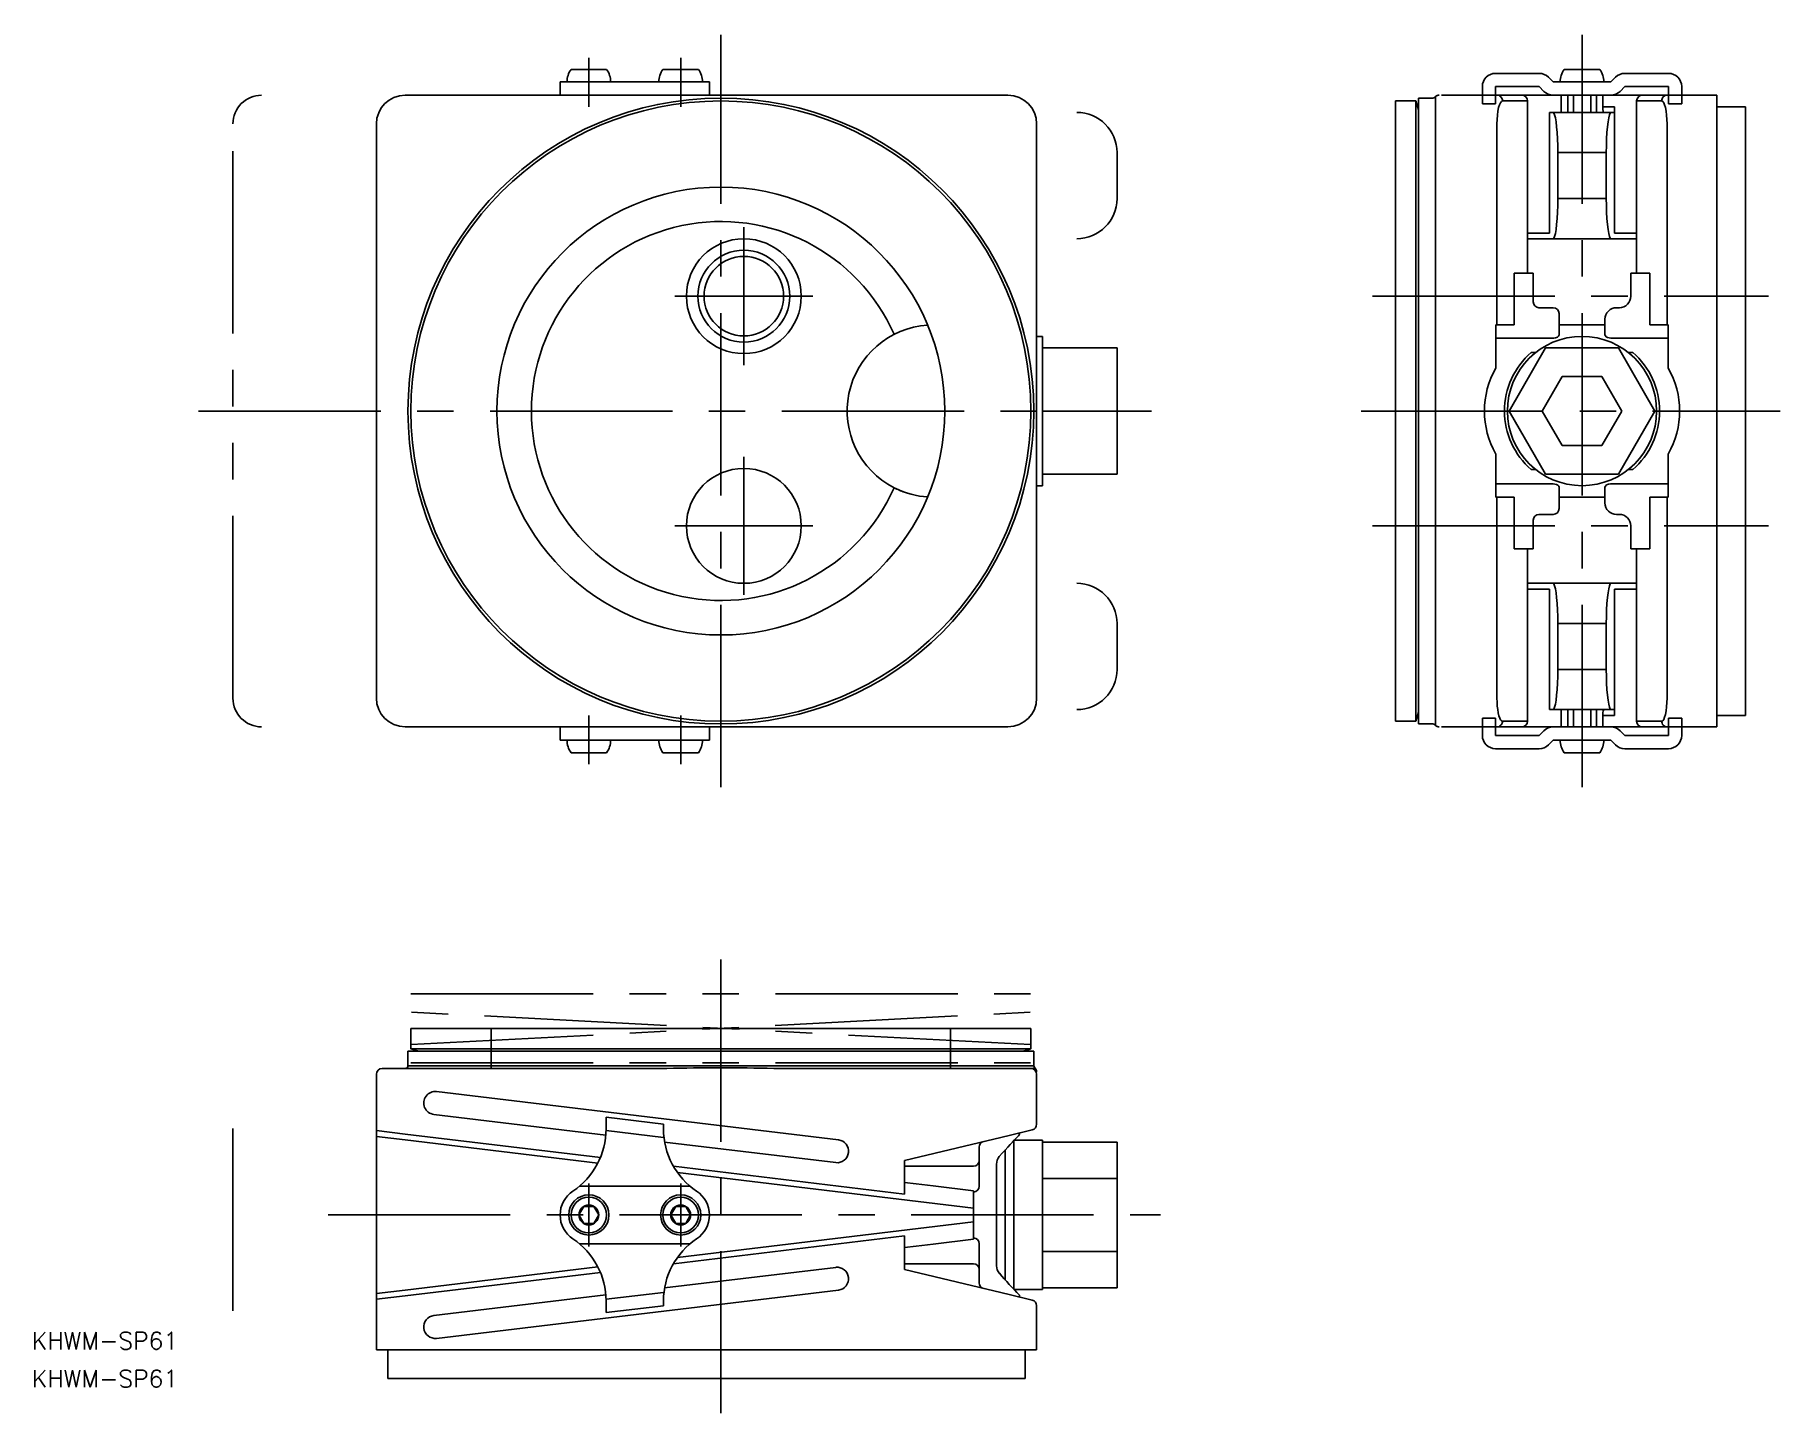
# Model space of a CAD drawing. Extents: x -119 to 185, y -175 to 65.
import ezdxf

# ---------------------------------------------------------------- set-up
doc = ezdxf.new("R2010")
doc.units = 0
for name, pattern in [('CENTER', [50.8, 31.75, -6.35, 6.35, -6.35]), ('DASHED', [19.05, 12.7, -6.35]), ('PHANTOM', [63.5, 31.75, -6.35, 6.35, -6.35, 6.35, -6.35])]:
    doc.linetypes.add(name, pattern=pattern)
doc.layers.get('0').update_dxf_attribs({"linetype": 'CONTINUOUS'})
doc.layers.add('CENTER', color=1, linetype='CENTER')
doc.styles.get("Standard").update_dxf_attribs({"font": 'txt.shx', "height": 3, "bigfont": 'bigfont.shx'})

# ---------------------------------------------------------------- blocks, each defined once
blk = doc.blocks.new('*U25')
at = {"color": 7, "linetype": 'CONTINUOUS'}
blk.add_text('KHWM-SP61', height=3, dxfattribs=at).set_placement((-120, -163.4))
blk = doc.blocks.new('*U26')
at = {"color": 7, "linetype": 'CONTINUOUS'}
blk.add_text('KHWM-SP61', height=3, dxfattribs=at).set_placement((-120, -170))

msp = doc.modelspace()

# ---------------------------------------------------------------- linework, layer by layer
at = {"color": 7, "linetype": 'CONTINUOUS'}
for p, q in [((-26.1, 59.5), (-19.9, 59.5)), ((-10.1, 59.5), (-3.9, 59.5)), ((134.94, 58.8), (142.55, 58.8)), ((144.17, 58.13), (145, 57.3)), ((146.9, 59.5), (153.1, 59.5)), ((155.83, 58.13), (155, 57.3)), ((165.06, 58.8), (157.45, 58.8)), ((-55, 55), (16.62, 55)), ((-28, 57.3), (-28, 55)), ((-28, 57.3), (-2, 57.3)), ((-2, 55), (-2, 57.3)), ((16.62, 55), (50, 55)), ((124.37, 54.66), (124.45, 54.74)), ((124.45, 54.74), (124.54, 54.81)), ((124.5, 50), (124.5, 54.78)), ((124.54, 54.81), (124.63, 54.87)), ((124.63, 54.87), (124.73, 54.92)), ((124.73, 54.92), (124.84, 54.96)), ((124.84, 54.96), (124.94, 54.98)), ((124.94, 54.98), (125.06, 55)), ((125.06, 55), (125.13, 55)), ((125.5, 55), (135.17, 55)), ((132.64, 56.5), (132.64, 55)), ((134.94, 56.5), (134.94, 55)), ((134.94, 56.5), (142.55, 56.5)), ((135.17, 55), (139.47, 55)), ((139.47, 55), (135.17, 55)), ((135.36, 54.98), (135.17, 55)), ((135.54, 54.92), (135.36, 54.98)), ((135.71, 54.83), (135.54, 54.92)), ((135.86, 54.71), (135.71, 54.83)), ((140.5, 55), (136.2, 55)), ((146.35, 55), (139.47, 55)), ((146.35, 55), (139.47, 55)), ((145.35, 55), (140.5, 55)), ((142.55, 56.5), (143.37, 55.67)), ((145, 57.3), (150, 57.3)), ((145, 55), (150, 55)), ((145.8, 55), (145.35, 55)), ((145.8, 55), (154.2, 55)), ((146.35, 52), (146.35, 55)), ((146.35, 55), (147.5, 55)), ((153.57, 57.3), (146.43, 57.3)), ((147.5, 52), (147.5, 55)), ((148.49, 55), (147.5, 55)), ((148.49, 55), (148.49, 52)), ((148.49, 55), (151.51, 55)), ((155, 57.3), (150, 57.3)), ((155, 55), (150, 55)), ((151.51, 52), (151.51, 55)), ((152.5, 55), (151.51, 55)), ((152.5, 55), (152.5, 52)), ((152.5, 55), (153.65, 55)), ((160.53, 55), (153.65, 55)), ((153.65, 53), (153.65, 55)), ((160.53, 55), (153.65, 55)), ((154.65, 55), (154.2, 55)), ((157.45, 56.5), (156.63, 55.67)), ((165.06, 56.5), (157.45, 56.5)), ((160.53, 55), (164.83, 55)), ((164.83, 55), (160.53, 55)), ((164.29, 54.83), (164.14, 54.71)), ((164.46, 54.92), (164.29, 54.83)), ((164.64, 54.98), (164.46, 54.92)), ((164.83, 55), (164.64, 54.98)), ((164.83, 55), (173.5, 55)), ((165.06, 56.5), (165.06, 55)), ((167.36, 56.5), (167.36, 55)), ((173.5, 55), (173.5, 50)), ((117.5, -54), (117.5, 54)), ((121.07, 54), (117.5, 54)), ((121.07, -54), (121.07, 54)), ((121.5, -54.5), (121.5, 54.5)), ((124, 54.5), (121.5, 54.5)), ((124.37, 54.66), (124.37, 54.66)), ((135.34, 52.22), (135.26, 51.53)), ((135.46, 52.83), (135.34, 52.22)), ((135.61, 53.33), (135.46, 52.83)), ((135.77, 53.69), (135.61, 53.33)), ((135.95, 53.92), (135.77, 53.69)), ((135.98, 54.56), (135.86, 54.71)), ((136.14, 54), (135.95, 53.92)), ((136.07, 54.38), (135.98, 54.56)), ((136.12, 54.19), (136.07, 54.38)), ((136.14, 54), (136.12, 54.19)), ((140.5, 54), (136.14, 54)), ((140.5, 31), (140.5, 54)), ((144.34, 31), (144.34, 52)), ((144.58, 52), (144.34, 52)), ((144.94, 52), (144.58, 52)), ((144.94, 52), (155.06, 52)), ((145.08, 51.89), (144.94, 52)), ((145.22, 51.58), (145.08, 51.89)), ((153.65, 53), (155.66, 53)), ((154.92, 51.89), (154.78, 51.58)), ((155.06, 52), (154.92, 51.89)), ((155.42, 52), (155.06, 52)), ((155.66, 52), (155.42, 52)), ((155.66, 31), (155.66, 53)), ((159.5, 31), (159.5, 54)), ((163.86, 54), (159.5, 54)), ((163.88, 54.19), (163.86, 54)), ((164.05, 53.92), (163.86, 54)), ((163.93, 54.38), (163.88, 54.19)), ((164.02, 54.56), (163.93, 54.38)), ((164.14, 54.71), (164.02, 54.56)), ((164.23, 53.69), (164.05, 53.92)), ((164.39, 53.33), (164.23, 53.69)), ((164.54, 52.83), (164.39, 53.33)), ((164.66, 52.22), (164.54, 52.83)), ((164.74, 51.53), (164.66, 52.22)), ((173.5, 53), (178.5, 53)), ((178.5, -53), (178.5, 53)), ((-60, -50), (-60, 50)), ((55, 50), (55, 16.62)), ((124.5, 0), (124.5, 50)), ((135.2, 50.78), (135.18, 50)), ((135.18, 50), (135.18, 15)), ((135.26, 51.53), (135.2, 50.78)), ((145.36, 51.06), (145.22, 51.58)), ((145.47, 50.36), (145.36, 51.06)), ((145.58, 49.5), (145.47, 50.36)), ((145.66, 48.5), (145.58, 49.5)), ((154.42, 49.5), (154.34, 48.5)), ((154.53, 50.36), (154.42, 49.5)), ((154.64, 51.06), (154.53, 50.36)), ((154.78, 51.58), (154.64, 51.06)), ((164.8, 50.78), (164.74, 51.53)), ((164.82, 50), (164.8, 50.78)), ((164.82, 15), (164.82, 50)), ((173.5, -50), (173.5, 50)), ((145.72, 47.39), (145.66, 48.5)), ((145.76, 46.21), (145.72, 47.39)), ((145.77, 45), (145.76, 46.21)), ((154.24, 46.21), (154.23, 45)), ((154.28, 47.39), (154.24, 46.21)), ((154.34, 48.5), (154.28, 47.39)), ((154.23, 45), (145.77, 45)), ((145.77, 37), (145.77, 45)), ((154.23, 37), (154.23, 45)), ((145.76, 35.78), (145.77, 37)), ((145.77, 37), (154.23, 37)), ((154.23, 37), (154.24, 35.78)), ((145.58, 32.5), (145.66, 33.5)), ((145.66, 33.5), (145.72, 34.61)), ((145.72, 34.61), (145.76, 35.78)), ((154.24, 35.78), (154.28, 34.61)), ((154.28, 34.61), (154.34, 33.5)), ((154.34, 33.5), (154.42, 32.5)), ((144.34, 31), (140.5, 31)), ((140.5, 26), (140.5, 31)), ((145.08, 30.11), (145.22, 30.42)), ((145.22, 30.42), (145.36, 30.94)), ((145.36, 30.94), (145.47, 31.64)), ((145.47, 31.64), (145.58, 32.5)), ((154.42, 32.5), (154.53, 31.64)), ((154.53, 31.64), (154.64, 30.94)), ((154.64, 30.94), (154.78, 30.42)), ((154.78, 30.42), (154.92, 30.11)), ((155.66, 31), (159.5, 31)), ((159.5, 26), (159.5, 31)), ((144.94, 30), (140.5, 30)), ((144.94, 30), (145.08, 30.11)), ((155.06, 30), (144.94, 30)), ((154.92, 30.11), (155.06, 30)), ((159.5, 30), (155.06, 30)), ((140.5, 26), (140.5, 25)), ((140.5, 24), (140.5, 25)), ((159.5, 25), (159.5, 26)), ((159.5, 25), (159.5, 24)), ((138.18, 24), (138.18, 15)), ((140.5, 24), (138.18, 24)), ((141.5, 24), (140.5, 24)), ((141.5, 24), (141.5, 19)), ((158.5, 20), (158.5, 24)), ((159.5, 24), (158.5, 24)), ((161.82, 24), (159.5, 24)), ((161.82, 15), (161.82, 24)), ((55, 16.62), (55, 0)), ((142.5, 18), (145, 18)), ((146, 17), (146, 13.27)), ((154, 13.27), (154, 16)), ((156, 18), (156.5, 18)), ((56, 13), (55, 13)), ((56, -13), (56, 13)), ((135, 7.48), (135, 15)), ((137.21, 15), (135, 15)), ((135, 12.69), (145, 12.69)), ((136, 15), (137.21, 15)), ((138.18, 15), (137.21, 15)), ((145.07, 12.69), (145, 12.69)), ((145.4, 12.74), (145.07, 12.69)), ((145.72, 12.87), (145.4, 12.74)), ((145.93, 13.06), (145.72, 12.87)), ((146, 13.27), (145.93, 13.06)), ((154, 15), (146, 15)), ((154.06, 13.08), (154, 13.27)), ((154.23, 12.91), (154.06, 13.08)), ((154.44, 12.79), (154.23, 12.91)), ((154.71, 12.72), (154.44, 12.79)), ((155, 12.69), (154.71, 12.72)), ((155, 12.69), (165, 12.69)), ((162.79, 15), (161.82, 15)), ((162.79, 15), (164.82, 15)), ((165, 15), (164.82, 15)), ((165, 15), (165, 7.48)), ((56, -11), (56, 11)), ((69, 11), (56, 11)), ((69, 11), (69, 0)), ((143.65, 11), (137.3, 0)), ((141.15, 10.2), (141.94, 10.2)), ((156.35, 11), (143.65, 11)), ((162.7, 0), (156.35, 11)), ((158.06, 10.2), (158.85, 10.2)), ((143.07, 0), (146.54, 6)), ((146.54, 6), (153.46, 6)), ((156.93, 0), (153.46, 6)), ((55, 0), (55, -50)), ((69, 0), (56, 0)), ((69, 0), (69, -11)), ((124.5, 0), (124.5, -50)), ((137.3, 0), (143.65, -11)), ((143.07, 0), (146.54, -6)), ((156.93, 0), (153.46, -6)), ((156.35, -11), (162.7, 0)), ((173.5, 0), (172.87, 0)), ((173.5, 0), (173.5, 0)), ((146.54, -6), (153.46, -6)), ((135, -15), (135, -7.48)), ((165, -7.48), (165, -15)), ((69, -11), (56, -11)), ((141.94, -10.2), (141.15, -10.2)), ((143.65, -11), (156.35, -11)), ((158.85, -10.2), (158.06, -10.2)), ((55, -13), (56, -13)), ((145, -12.69), (135, -12.69)), ((135, -15), (138.18, -15)), ((135.18, -15), (135.18, -50)), ((137.21, -15), (136, -15)), ((138.18, -24), (138.18, -15)), ((145, -12.69), (145.29, -12.72)), ((145.29, -12.72), (145.56, -12.79)), ((145.56, -12.79), (145.77, -12.91)), ((145.77, -12.91), (145.94, -13.08)), ((145.94, -13.08), (146, -13.27)), ((146, -13.27), (146, -17)), ((146, -15), (154, -15)), ((154, -13.27), (154.07, -13.06)), ((154, -16), (154, -13.27)), ((154.07, -13.06), (154.28, -12.88)), ((154.28, -12.88), (154.6, -12.74)), ((154.6, -12.74), (154.93, -12.69)), ((154.93, -12.69), (155, -12.69)), ((165, -12.69), (155, -12.69)), ((161.82, -24), (161.82, -15)), ((161.82, -15), (162.79, -15)), ((164.82, -15), (162.79, -15)), ((164.82, -50), (164.82, -15)), ((164.82, -15), (165, -15)), ((145, -18), (142.5, -18)), ((156.5, -18), (156, -18)), ((141.5, -19), (141.5, -24)), ((158.5, -24), (158.5, -20)), ((138.18, -24), (140.5, -24)), ((140.5, -25), (140.5, -24)), ((140.5, -24), (141.5, -24)), ((158.5, -24), (159.5, -24)), ((159.5, -25), (159.5, -24)), ((159.5, -24), (161.82, -24)), ((140.5, -25), (140.5, -26)), ((140.5, -31), (140.5, -26)), ((159.5, -26), (159.5, -25)), ((159.5, -31), (159.5, -26)), ((140.5, -30), (144.94, -30)), ((144.94, -30), (155.06, -30)), ((145.08, -30.11), (144.94, -30)), ((145.22, -30.42), (145.08, -30.11)), ((154.92, -30.11), (154.78, -30.42)), ((155.06, -30), (154.92, -30.11)), ((155.06, -30), (159.5, -30)), ((140.5, -54), (140.5, -31)), ((144.34, -31), (140.5, -31)), ((144.34, -52), (144.34, -31)), ((145.36, -30.94), (145.22, -30.42)), ((145.47, -31.64), (145.36, -30.94)), ((145.58, -32.5), (145.47, -31.64)), ((145.66, -33.5), (145.58, -32.5)), ((154.42, -32.5), (154.34, -33.5)), ((154.53, -31.64), (154.42, -32.5)), ((154.64, -30.94), (154.53, -31.64)), ((154.78, -30.42), (154.64, -30.94)), ((155.66, -53), (155.66, -31)), ((159.5, -31), (155.66, -31)), ((159.5, -54), (159.5, -31)), ((145.72, -34.61), (145.66, -33.5)), ((145.76, -35.79), (145.72, -34.61)), ((145.77, -37), (145.76, -35.79)), ((154.24, -35.79), (154.23, -37)), ((154.28, -34.61), (154.24, -35.79)), ((154.34, -33.5), (154.28, -34.61)), ((145.77, -37), (145.77, -45)), ((154.23, -37), (145.77, -37)), ((154.23, -37), (154.23, -45)), ((145.76, -46.22), (145.77, -45)), ((145.77, -45), (154.23, -45)), ((154.23, -45), (154.24, -46.22)), ((145.58, -49.5), (145.66, -48.5)), ((145.66, -48.5), (145.72, -47.39)), ((145.72, -47.39), (145.76, -46.22)), ((154.24, -46.22), (154.28, -47.39)), ((154.28, -47.39), (154.34, -48.5)), ((154.34, -48.5), (154.42, -49.5)), ((124.5, -50), (124.5, -54.78)), ((135.18, -50), (135.2, -50.7)), ((135.2, -50.7), (135.24, -51.37)), ((135.24, -51.37), (135.31, -52)), ((145.08, -51.89), (145.22, -51.58)), ((145.22, -51.58), (145.36, -51.06)), ((145.36, -51.06), (145.47, -50.36)), ((145.47, -50.36), (145.58, -49.5)), ((154.42, -49.5), (154.53, -50.36)), ((154.53, -50.36), (154.64, -51.06)), ((154.64, -51.06), (154.78, -51.58)), ((154.78, -51.58), (154.92, -51.89)), ((164.66, -52.22), (164.74, -51.53)), ((164.74, -51.53), (164.8, -50.78)), ((164.8, -50.78), (164.82, -50)), ((173.5, -50), (173.5, -55)), ((117.5, -54), (121.07, -54)), ((121.5, -54.5), (124, -54.5)), ((124.45, -54.74), (124.37, -54.66)), ((135.31, -52), (135.41, -52.57)), ((135.41, -52.57), (135.53, -53.06)), ((135.53, -53.06), (135.66, -53.46)), ((135.66, -53.46), (135.81, -53.76)), ((135.86, -54.71), (135.71, -54.83)), ((135.81, -53.76), (135.97, -53.94)), ((135.98, -54.56), (135.86, -54.71)), ((135.97, -53.94), (136.14, -54)), ((136.07, -54.38), (135.98, -54.56)), ((136.12, -54.2), (136.07, -54.38)), ((136.14, -54), (136.12, -54.2)), ((136.14, -54), (140.5, -54)), ((144.34, -52), (144.58, -52)), ((144.58, -52), (144.94, -52)), ((144.94, -52), (145.08, -51.89)), ((155.06, -52), (144.94, -52)), ((146.35, -52), (146.35, -55)), ((147.5, -55), (147.5, -52)), ((148.49, -52), (148.49, -55)), ((151.51, -55), (151.51, -52)), ((152.5, -52), (152.5, -55)), ((153.65, -53), (153.65, -55)), ((155.66, -53), (153.65, -53)), ((154.92, -51.89), (155.06, -52)), ((155.06, -52), (155.42, -52)), ((155.42, -52), (155.66, -52)), ((159.5, -54), (163.86, -54)), ((163.86, -54), (164.05, -53.92)), ((163.88, -54.2), (163.86, -54)), ((163.93, -54.38), (163.88, -54.2)), ((164.02, -54.56), (163.93, -54.38)), ((164.14, -54.71), (164.02, -54.56)), ((164.05, -53.92), (164.23, -53.7)), ((164.29, -54.83), (164.14, -54.71)), ((164.23, -53.7), (164.39, -53.33)), ((164.39, -53.33), (164.54, -52.83)), ((164.54, -52.83), (164.66, -52.22)), ((173.5, -53), (178.5, -53)), ((50, -55), (-55, -55)), ((-28, -57.3), (-28, -55)), ((-28, -57.3), (-2, -57.3)), ((-2, -55), (-2, -57.3)), ((124.54, -54.81), (124.45, -54.74)), ((124.63, -54.87), (124.54, -54.81)), ((124.73, -54.92), (124.63, -54.87)), ((124.84, -54.96), (124.73, -54.92)), ((124.94, -54.98), (124.84, -54.96)), ((125.06, -55), (124.94, -54.98)), ((125.13, -55), (125.06, -55)), ((135.17, -55), (125.5, -55)), ((132.64, -56.5), (132.64, -55)), ((134.94, -56.5), (134.94, -55)), ((134.94, -56.5), (142.55, -56.5)), ((135.36, -54.98), (135.17, -55)), ((139.47, -55), (135.17, -55)), ((135.54, -54.92), (135.36, -54.98)), ((135.71, -54.83), (135.54, -54.92)), ((140.5, -55), (136.2, -55)), ((146.35, -55), (139.47, -55)), ((145.35, -55), (140.5, -55)), ((142.55, -56.5), (143.37, -55.67)), ((144.17, -58.13), (145, -57.3)), ((145, -55), (150, -55)), ((145, -57.3), (150, -57.3)), ((145.8, -55), (145.35, -55)), ((145.8, -55), (154.2, -55)), ((146.35, -55), (147.5, -55)), ((153.57, -57.3), (146.43, -57.3)), ((148.49, -55), (147.5, -55)), ((148.49, -55), (151.51, -55)), ((155, -55), (150, -55)), ((155, -57.3), (150, -57.3)), ((152.5, -55), (151.51, -55)), ((152.5, -55), (153.65, -55)), ((160.53, -55), (153.65, -55)), ((154.65, -55), (154.2, -55)), ((155.83, -58.13), (155, -57.3)), ((157.45, -56.5), (156.63, -55.67)), ((165.06, -56.5), (157.45, -56.5)), ((164.83, -55), (160.53, -55)), ((164.46, -54.92), (164.29, -54.83)), ((164.64, -54.98), (164.46, -54.92)), ((164.83, -55), (164.64, -54.98)), ((173.5, -55), (164.83, -55)), ((165.06, -56.5), (165.06, -55)), ((167.36, -56.5), (167.36, -55)), ((-26.1, -59.5), (-19.9, -59.5)), ((-10.1, -59.5), (-3.9, -59.5)), ((134.94, -58.8), (142.55, -58.8)), ((146.9, -59.5), (153.1, -59.5)), ((165.06, -58.8), (157.45, -58.8)), ((-54, -107.5), (-54, -111.07)), ((-54, -107.5), (54, -107.5)), ((-40, -114.46), (-40, -107.5)), ((40, -107.5), (40, -114.46)), ((54, -111.07), (54, -107.5)), ((-54.5, -111.5), (0, -111.5)), ((-54.5, -111.5), (-54.5, -114)), ((-54, -111.07), (54, -111.07)), ((0, -111.5), (54.5, -111.5)), ((54.5, -114), (54.5, -111.5)), ((-60, -123.3), (-60, -115.5)), ((-59, -114.5), (-55, -114.5)), ((-55, -114.5), (-10.44, -114.5)), ((-54.5, -114), (54.5, -114)), ((-10.44, -114.5), (-9.39, -114.49)), ((9.21, -114.49), (10.44, -114.5)), ((10.44, -114.5), (50, -114.5)), ((50, -114.5), (54, -114.5)), ((55, -115.5), (55, -124.21)), ((20.48, -126.91), (-49.52, -118.51)), ((-60, -122.29), (-60, -120.78)), ((-60, -156.7), (-60, -123.3)), ((-50, -122.49), (-20.04, -126.08)), ((-20, -125.03), (-20, -122.99)), ((-20, -122.99), (-10, -124.19)), ((-10, -124.19), (-10, -125.03)), ((55, -123), (55, -124)), ((55, -124), (55, -124.21)), ((-55, -125.91), (-60, -125.31)), ((-60, -126.33), (-55, -126.93)), ((-55, -125.91), (-20.98, -129.99)), ((-55, -126.93), (-21.43, -130.96)), ((-9.8, -127.31), (20, -130.88)), ((50.23, -126.14), (32, -130.5)), ((54.23, -125.18), (50.23, -126.14)), ((50.4, -127.73), (50.77, -127.32)), ((50.77, -127.32), (51.11, -126.96)), ((51, -127), (51, -153)), ((56, -127), (51, -127)), ((51.11, -126.96), (51.41, -126.64)), ((51.41, -126.64), (51.65, -126.38)), ((51.65, -126.38), (51.83, -126.19)), ((51.83, -126.19), (51.94, -126.06)), ((51.94, -126.06), (52, -126)), ((52, -126), (51.99, -126.01)), ((52, -126.01), (52, -125.72)), ((56, -151.26), (56, -127)), ((69, -127.3), (56, -127.3)), ((69, -127.3), (69, -133.65)), ((32, -136.35), (32, -130.5)), ((45, -128.18), (45, -130.5)), ((45, -130.5), (45, -132.5)), ((48.5, -129.84), (49.01, -129.26)), ((49.01, -129.26), (49.5, -128.72)), ((49.5, -128.72), (49.96, -128.21)), ((49.5, -140), (49.5, -128.64)), ((49.96, -128.21), (50.4, -127.73)), ((-8.27, -131.52), (32, -136.35)), ((-7.56, -132.62), (44, -138.8)), ((44, -131.5), (32, -131.5)), ((45, -132.5), (45, -135)), ((48, -131.94), (48, -131.15)), ((48, -140), (48, -131.94)), ((69, -133.65), (56, -133.65)), ((69, -133.65), (69, -146.35)), ((-5.35, -135), (-24.65, -135)), ((32, -134.34), (34, -134.58)), ((34, -134.58), (37, -134.94)), ((37, -134.94), (44, -135.77)), ((44, -135.77), (44, -144.23)), ((-23.87, -138.5), (-24.73, -140)), ((-22.13, -138.5), (-23.87, -138.5)), ((-21.27, -140), (-22.13, -138.5)), ((-7.87, -138.5), (-8.73, -140)), ((-6.13, -138.5), (-7.87, -138.5)), ((-5.27, -140), (-6.13, -138.5)), ((-24.73, -140), (-23.87, -141.5)), ((-23.87, -141.5), (-22.13, -141.5)), ((-22.13, -141.5), (-21.27, -140)), ((-8.73, -140), (-7.87, -141.5)), ((-7.87, -141.5), (-6.13, -141.5)), ((44, -141.2), (-7.56, -147.38)), ((-6.13, -141.5), (-5.27, -140)), ((48, -148.06), (48, -140)), ((49.5, -151.36), (49.5, -140)), ((-5.35, -145), (-24.65, -145)), ((32, -143.65), (-8.27, -148.48)), ((32, -149.5), (32, -143.65)), ((34, -145.42), (32, -145.66)), ((37, -145.06), (34, -145.42)), ((44, -144.23), (37, -145.06)), ((45, -145), (45, -146)), ((32, -148.5), (44, -148.5)), ((45, -146), (45, -146.5)), ((45, -146.5), (45, -149.5)), ((48, -148.85), (48, -148.06)), ((69, -146.35), (56, -146.35)), ((69, -146.35), (69, -152.7)), ((-21.43, -149.04), (-55, -153.07)), ((-20.98, -150.01), (-55, -154.09)), ((20, -149.12), (-9.8, -152.69)), ((32, -149.5), (50.23, -153.86)), ((45, -149.5), (45, -151.82)), ((56, -153), (56, -151.26)), ((-55, -153.07), (-60, -153.67)), ((-60, -154.69), (-55, -154.09)), ((-20.04, -153.92), (-50, -157.51)), ((-49.52, -161.49), (20.48, -153.09)), ((-20, -154.97), (-20, -157.01)), ((-10, -155.81), (-10, -154.97)), ((50.23, -153.86), (54.23, -154.82)), ((51, -153), (56, -153)), ((52, -154.28), (52, -153.99)), ((69, -152.7), (56, -152.7)), ((-60, -163.5), (-60, -156.7)), ((-60, -159.22), (-60, -157.71)), ((-10, -155.81), (-20, -157.01)), ((55, -155.79), (55, -156)), ((55, -155.79), (55, -163.5)), ((55, -156), (55, -157)), ((-55, -163.5), (-60, -163.5)), ((-58, -163.5), (-58, -168.5)), ((-55, -163.5), (50, -163.5)), ((55, -163.5), (50, -163.5)), ((53, -163.5), (53, -168.5)), ((-58, -168.5), (53, -168.5))]:
    msp.add_line(p, q, dxfattribs=at)
at = {"color": 3, "linetype": 'DASHED'}
for p, q in [((132.64, 55), (132.64, 53.5)), ((134.94, 55), (134.94, 53.5)), ((165.06, 55), (165.06, 53.5)), ((167.36, 55), (167.36, 53.5)), ((134.94, 53.5), (132.64, 53.5)), ((165.06, 53.5), (167.36, 53.5)), ((55, 0), (55, 0)), ((132.64, -55), (132.64, -53.5)), ((134.94, -53.5), (132.64, -53.5)), ((134.94, -55), (134.94, -53.5)), ((165.06, -55), (165.06, -53.5)), ((165.06, -53.5), (167.36, -53.5)), ((167.36, -55), (167.36, -53.5)), ((-20, -125.31), (-10, -126.51)), ((-10, -153.49), (-20, -154.69))]:
    msp.add_line(p, q, dxfattribs=at)
at = {"color": 3, "linetype": 'PHANTOM'}
for p, q in [((-85, -50), (-85, 50)), ((69, 37), (69, 45)), ((69, -45), (69, -37)), ((-54, -101.5), (54, -101.5)), ((-53.93, -110.33), (53.93, -104.67)), ((53.93, -110.33), (-53.93, -104.67)), ((-54, -113.5), (54, -113.5)), ((-85, -156.7), (-85, -123.3))]:
    msp.add_line(p, q, dxfattribs=at)
at = {"color": 7, "linetype": 'CONTINUOUS'}
for centre, radius in [((0, 0), 54.5), ((0, 0), 54), ((0, 0), 39), ((4, 20), 10), ((4, 20), 6.92), ((150, 0), 13), ((4, -20), 10), ((-23, -140), 3.5), ((-7, -140), 3.5), ((-23, -140), 3.1), ((-23, -140), 1.73), ((-7, -140), 3.1), ((-7, -140), 1.73)]:
    msp.add_circle(centre, radius, dxfattribs=at)
at = {"color": 3, "linetype": 'CONTINUOUS'}
msp.add_circle((4, 20), 8, dxfattribs=at)
at = {"color": 7, "linetype": 'CONTINUOUS'}
for centre, radius, start, end in [((-23, 57.3), 3.8, 144.6235, 180), ((-23, 57.3), 3.8, 0, 35.3765), ((-7, 57.3), 3.8, 144.6235, 180), ((-7, 57.3), 3.8, 0, 35.3765), ((134.94, 56.5), 2.3, 90, 180), ((142.55, 56.5), 2.3, 45, 90), ((150, 57.3), 3.8, 144.6235, 180), ((150, 57.3), 3.8, 0, 35.3765), ((157.45, 56.5), 2.3, 90, 135), ((165.06, 56.5), 2.3, 0, 90), ((-55, 50), 5, 90, 180), ((50, 50), 5, 0, 90), ((139.49, 53.99), 1.01, 0.8075, 90.7854), ((145, 57.3), 2.3, 225, 270), ((155, 57.3), 2.3, 270, 315), ((160.52, 53.98), 1.02, 89.3126, 179.0945), ((-71.5, 0), 200, 15.2036, 15.6643), ((124, 55), 0.5, 270, 317.6903), ((155.82, 52.75), 2.19, 173.5341, 200.1459), ((0, 0), 33, 23.8773, 336.1227), ((142.5, 19), 1, 180, 270), ((156.5, 20), 2, 270, 0), ((145, 17), 1, 0, 90), ((156, 16), 2, 90, 180), ((37, 0), 15, 93.7708, 242.938), ((150, 0), 13.5, 130.9388, 229.0612), ((150, 0), 13.5, 310.9388, 49.0612), ((148, 0), 15, 150.0736, 209.9264), ((152, 0), 15, 330.0736, 29.9264), ((37, 0), 15, 242.938, 250.5835), ((37, 0), 15, 244.1874, 266.2292), ((142.5, -19), 1, 90, 180), ((145, -17), 1, 270, 0), ((156, -16), 2, 180, 270), ((156.5, -20), 2, 0, 90), ((-55, -50), 5, 180, 270), ((50, -50), 5, 270, 0), ((-71.5, 0), 200, 344.3357, 344.7964), ((124, -55), 0.5, 42.1738, 90), ((139.49, -53.99), 1.01, 269.2146, 359.1925), ((155.57, -52.72), 1.94, 158.1212, 188.1988), ((160.51, -53.99), 1.01, 180.8075, 270.7854), ((-23, -57.3), 3.8, 180, 215.3765), ((-23, -57.3), 3.8, 324.6235, 0), ((-7, -57.3), 3.8, 180, 215.3765), ((-7, -57.3), 3.8, 324.6235, 0), ((134.94, -56.5), 2.3, 180, 270), ((145, -57.3), 2.3, 90, 135), ((150, -57.3), 3.8, 180, 215.3765), ((150, -57.3), 3.8, 324.6235, 0), ((155, -57.3), 2.3, 45, 90), ((165.06, -56.5), 2.3, 270, 0), ((142.55, -56.5), 2.3, 270, 315), ((157.45, -56.5), 2.3, 225, 270), ((0, 81.5), 200, 254.3357, 254.7964), ((0, 81.5), 200, 285.2036, 285.6643), ((-59, -115.5), 1, 90, 180), ((-55, -114), 0.5, 270, 0), ((0.02, -482.64), 368.27, 88.5709, 91.464), ((54, -115.5), 1, 0, 90), ((54.05, -112.91), 1.59, 270.2648, 292.5538), ((55, -114), 0.5, 180, 227.6903), ((54, -115.12), 1, 0, 48.3842), ((-49.76, -120.5), 2, 83.16, 263.16), ((54, -124.21), 1, 283.4486, 0), ((-33, -125.03), 13, 303.749, 0), ((3, -125.03), 13, 180, 236.251), ((20.24, -128.9), 2, 263.16, 83.16), ((46, -128.18), 1, 103.4486, 180), ((44, -130.5), 1, 270, 0), ((50.23, -131.25), 2.23, 140.8079, 177.5643), ((-23, -140), 5, 123.749, 236.251), ((-7, -140), 5, 303.749, 56.251), ((44, -135), 1, 270, 0), ((-33, -154.97), 13, 0, 56.251), ((3, -154.97), 13, 123.749, 180), ((44, -145), 1, 0, 90), ((44, -149.5), 1, 0, 90), ((50.25, -148.74), 2.25, 182.5913, 219.0365), ((20.24, -151.1), 2, 276.84, 96.84), ((46, -151.82), 1, 180, 256.5514), ((204.82, -11.15), 209.18, 221.6454, 223.0655), ((54, -155.79), 1, 0, 76.5514), ((-49.76, -159.5), 2, 96.84, 276.84)]:
    msp.add_arc(centre, radius, start, end, dxfattribs=at)
at = {"color": 3, "linetype": 'PHANTOM'}
for centre, radius, start, end in [((-80, 50), 5, 90, 180), ((62, 45), 7, 0, 90), ((62, 37), 7, 270, 0), ((62, -37), 7, 0, 90), ((62, -45), 7, 270, 0), ((-80, -50), 5, 180, 270)]:
    msp.add_arc(centre, radius, start, end, dxfattribs=at)
at = {"color": 3, "linetype": 'DASHED'}
msp.add_arc((37, 0), 15, 242.938, 244.1874, dxfattribs=at)
at = {"layer": 'CENTER', "color": 1, "linetype": 'CENTER'}
for p, q in [((0, -65.5), (0, 65.5)), ((150, -65.5), (150, 65.5)), ((-23, 61.5), (-23, 53)), ((-7, 61.5), (-7, 53)), ((4, 8), (4, 32)), ((-8, 20), (16, 20)), ((113.5, 20), (182.5, 20)), ((-91, 0), (75, 0)), ((111.5, 0), (184.5, 0)), ((4, -32), (4, -8)), ((-8, -20), (16, -20)), ((113.5, -20), (182.5, -20)), ((-23, -61.5), (-23, -53)), ((-7, -61.5), (-7, -53)), ((0, -95.5), (0, -174.5)), ((-23, -134.5), (-23, -145.5)), ((-7, -134.5), (-7, -145.5))]:
    msp.add_line(p, q, dxfattribs=at)
at = {"layer": 'CENTER'}
msp.add_line((-68.43, -140), (76.58, -140), dxfattribs=at)

# ---------------------------------------------------------------- block references
at = {"color": 7, "linetype": 'CONTINUOUS'}
for name in ['*U25', '*U26']:
    msp.add_blockref(name, (0, 0), dxfattribs=at)

doc.saveas('drawing.dxf')
